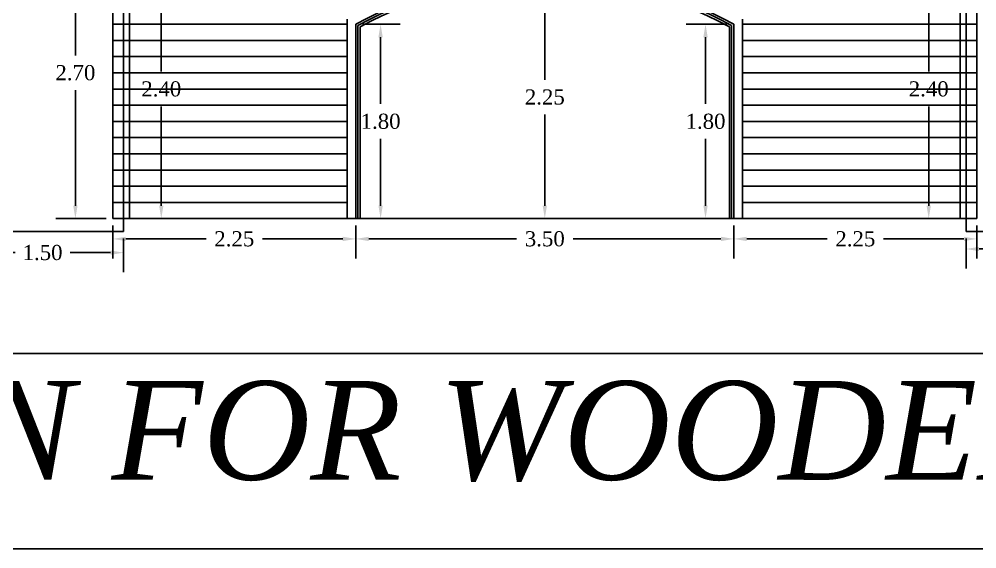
# Model space of a CAD drawing. Header units: inches. Extents: x 86794 to 87086, y 41803 to 41823.
# Drawn here: x 86976.49 to 86985.36, y 41805.02 to 41809.93 of the extents above; entities that cross this region are included whole.
import ezdxf

# ---------------------------------------------------------------- set-up
doc = ezdxf.new("R2010")
doc.units = ezdxf.units.IN
doc.header["$MEASUREMENT"] = 0
doc.styles.get("Standard").update_dxf_attribs({"font": 'times.ttf'})
doc.dimstyles.get("Standard").update_dxf_attribs({"dimtxt": 0.14, "dimasz": 0.12, "dimexe": 0.18, "dimexo": 0.0625, "dimgap": 0.09, "dimtad": 0, "dimtih": 1, "dimtoh": 1, "dimzin": 0, "dimdsep": 46, "dimtxsty": 'Standard', "dimcen": 0.09, "dimadec": 0, "dimazin": 0, "dimtfac": 1, "dimtofl": 0, "dimtmove": 0, "dimatfit": 3, "dimfxl": 1, "dimtolj": 1, "dimtzin": 0, "dimarcsym": 0})

# ---------------------------------------------------------------- blocks, each defined once
blk = doc.blocks.new('*D491')
at = {"color": 0, "lineweight": -2, "ltscale": 0.006, "transparency": 16777216}
for p, q in [((86981.4175, 41810.3293), (86981.535, 41810.3293)), ((86981.355, 41810.2093), (86981.355, 41809.3657)), ((86981.355, 41808.1993), (86981.355, 41809.0429)), ((86981.4175, 41808.0793), (86981.535, 41808.0793))]:
    blk.add_line(p, q, dxfattribs=at)
at = {"color": 0, "ltscale": 0.006, "transparency": 16777216}
for points in [[(86981.335, 41810.2093), (86981.375, 41810.2093), (86981.355, 41810.3293)], [(86981.335, 41808.1993), (86981.375, 41808.1993), (86981.355, 41808.0793)]]:
    blk.add_solid(points, dxfattribs=at)
at = {"layer": 'Defpoints', "color": 0, "ltscale": 0.006, "transparency": 16777216}
for p in [(86981.355, 41810.3293), (86981.355, 41808.0793), (86981.355, 41808.0793)]:
    blk.add_point(p, dxfattribs=at)
at = {"color": 0, "ltscale": 0.006, "transparency": 16777216, "insert": (86981.355, 41809.2043), "char_height": 0.14, "attachment_point": 5}
blk.add_mtext('\\A1;2.25', dxfattribs=at)
blk = doc.blocks.new('*D492')
at = {"color": 0, "lineweight": -2, "ltscale": 0.006, "transparency": 16777216}
for p, q in [((86983.0425, 41809.8793), (86982.663, 41809.8793)), ((86982.843, 41809.7593), (86982.843, 41809.1407)), ((86982.843, 41808.1993), (86982.843, 41808.8179)), ((86983.0425, 41808.0793), (86982.663, 41808.0793))]:
    blk.add_line(p, q, dxfattribs=at)
at = {"color": 0, "ltscale": 0.006, "transparency": 16777216}
for points in [[(86982.823, 41809.7593), (86982.863, 41809.7593), (86982.843, 41809.8793)], [(86982.823, 41808.1993), (86982.863, 41808.1993), (86982.843, 41808.0793)]]:
    blk.add_solid(points, dxfattribs=at)
at = {"layer": 'Defpoints', "color": 0, "ltscale": 0.006, "transparency": 16777216}
for p in [(86983.105, 41809.8793), (86982.843, 41808.0793), (86983.105, 41808.0793)]:
    blk.add_point(p, dxfattribs=at)
at = {"color": 0, "ltscale": 0.006, "transparency": 16777216, "insert": (86982.843, 41808.9793), "char_height": 0.14, "attachment_point": 5}
blk.add_mtext('\\A1;1.80', dxfattribs=at)
blk = doc.blocks.new('*D493')
at = {"color": 0, "lineweight": -2, "ltscale": 0.006, "transparency": 16777216}
for p, q in [((86979.6675, 41809.8793), (86980.0147, 41809.8793)), ((86979.8347, 41809.7593), (86979.8347, 41809.1407)), ((86979.8347, 41808.1993), (86979.8347, 41808.8179)), ((86979.6675, 41808.0793), (86980.0147, 41808.0793))]:
    blk.add_line(p, q, dxfattribs=at)
at = {"color": 0, "ltscale": 0.006, "transparency": 16777216}
for points in [[(86979.8147, 41809.7593), (86979.8547, 41809.7593), (86979.8347, 41809.8793)], [(86979.8147, 41808.1993), (86979.8547, 41808.1993), (86979.8347, 41808.0793)]]:
    blk.add_solid(points, dxfattribs=at)
at = {"layer": 'Defpoints', "color": 0, "ltscale": 0.006, "transparency": 16777216}
for p in [(86979.605, 41809.8793), (86979.605, 41808.0793), (86979.8347, 41808.0793)]:
    blk.add_point(p, dxfattribs=at)
at = {"color": 0, "ltscale": 0.006, "transparency": 16777216, "insert": (86979.8347, 41808.9793), "char_height": 0.14, "attachment_point": 5}
blk.add_mtext('\\A1;1.80', dxfattribs=at)
blk = doc.blocks.new('*D494')
at = {"color": 0, "lineweight": -2, "ltscale": 0.006, "transparency": 16777216}
for p, q in [((86983.105, 41808.0168), (86983.105, 41807.7115)), ((86985.355, 41808.0168), (86985.355, 41807.7115)), ((86983.225, 41807.8915), (86983.9682, 41807.8915)), ((86985.235, 41807.8915), (86984.4919, 41807.8915))]:
    blk.add_line(p, q, dxfattribs=at)
at = {"color": 0, "ltscale": 0.006, "transparency": 16777216}
for points in [[(86983.225, 41807.9115), (86983.225, 41807.8715), (86983.105, 41807.8915)], [(86985.235, 41807.9115), (86985.235, 41807.8715), (86985.355, 41807.8915)]]:
    blk.add_solid(points, dxfattribs=at)
at = {"layer": 'Defpoints', "color": 0, "ltscale": 0.006, "transparency": 16777216}
for p in [(86983.105, 41808.0793), (86985.355, 41808.0793), (86985.355, 41807.8915)]:
    blk.add_point(p, dxfattribs=at)
at = {"color": 0, "ltscale": 0.006, "transparency": 16777216, "insert": (86984.23, 41807.8915), "char_height": 0.14, "attachment_point": 5}
blk.add_mtext('\\A1;2.25', dxfattribs=at)
blk = doc.blocks.new('*D495')
at = {"color": 0, "lineweight": -2, "ltscale": 0.006, "transparency": 16777216}
for p, q in [((86977.355, 41808.0168), (86977.355, 41807.7115)), ((86979.605, 41808.0168), (86979.605, 41807.7115)), ((86977.475, 41807.8915), (86978.2182, 41807.8915)), ((86979.485, 41807.8915), (86978.7419, 41807.8915))]:
    blk.add_line(p, q, dxfattribs=at)
at = {"color": 0, "ltscale": 0.006, "transparency": 16777216}
for points in [[(86977.475, 41807.9115), (86977.475, 41807.8715), (86977.355, 41807.8915)], [(86979.485, 41807.9115), (86979.485, 41807.8715), (86979.605, 41807.8915)]]:
    blk.add_solid(points, dxfattribs=at)
at = {"layer": 'Defpoints', "color": 0, "ltscale": 0.006, "transparency": 16777216}
for p in [(86977.355, 41808.0793), (86979.605, 41808.0793), (86977.355, 41807.8915)]:
    blk.add_point(p, dxfattribs=at)
at = {"color": 0, "ltscale": 0.006, "transparency": 16777216, "insert": (86978.48, 41807.8915), "char_height": 0.14, "attachment_point": 5}
blk.add_mtext('\\A1;2.25', dxfattribs=at)
blk = doc.blocks.new('*D496')
at = {"color": 0, "lineweight": -2, "ltscale": 0.006, "transparency": 16777216}
for p, q in [((86979.605, 41808.0168), (86979.605, 41807.7115)), ((86983.105, 41808.0168), (86983.105, 41807.7115)), ((86979.725, 41807.8915), (86981.092, 41807.8915)), ((86982.985, 41807.8915), (86981.618, 41807.8915))]:
    blk.add_line(p, q, dxfattribs=at)
at = {"color": 0, "ltscale": 0.006, "transparency": 16777216}
for points in [[(86979.725, 41807.9115), (86979.725, 41807.8715), (86979.605, 41807.8915)], [(86982.985, 41807.9115), (86982.985, 41807.8715), (86983.105, 41807.8915)]]:
    blk.add_solid(points, dxfattribs=at)
at = {"layer": 'Defpoints', "color": 0, "ltscale": 0.006, "transparency": 16777216}
for p in [(86979.605, 41808.0793), (86983.105, 41808.0793), (86983.105, 41807.8915)]:
    blk.add_point(p, dxfattribs=at)
at = {"color": 0, "ltscale": 0.006, "transparency": 16777216, "insert": (86981.355, 41807.8915), "char_height": 0.14, "attachment_point": 5}
blk.add_mtext('\\A1;3.50', dxfattribs=at)
blk = doc.blocks.new('*D512')
at = {"color": 0, "lineweight": -2, "ltscale": 0.006, "transparency": 16777216}
for p, q in [((86977.2925, 41810.7793), (86976.829, 41810.7793)), ((86977.009, 41810.6593), (86977.009, 41809.5907)), ((86977.009, 41808.1993), (86977.009, 41809.2679)), ((86977.2925, 41808.0793), (86976.829, 41808.0793))]:
    blk.add_line(p, q, dxfattribs=at)
at = {"color": 0, "ltscale": 0.006, "transparency": 16777216}
for points in [[(86976.989, 41810.6593), (86977.029, 41810.6593), (86977.009, 41810.7793)], [(86976.989, 41808.1993), (86977.029, 41808.1993), (86977.009, 41808.0793)]]:
    blk.add_solid(points, dxfattribs=at)
at = {"layer": 'Defpoints', "color": 0, "ltscale": 0.006, "transparency": 16777216}
for p in [(86977.355, 41810.7793), (86977.009, 41808.0793), (86977.355, 41808.0793)]:
    blk.add_point(p, dxfattribs=at)
at = {"color": 0, "ltscale": 0.006, "transparency": 16777216, "insert": (86977.009, 41809.4293), "char_height": 0.14, "attachment_point": 5}
blk.add_mtext('\\A1;2.70', dxfattribs=at)
blk = doc.blocks.new('*D517')
at = {"color": 0, "lineweight": -2, "ltscale": 0.006, "transparency": 16777216}
for p, q in [((86985.4175, 41812.829), (86985.962, 41812.829)), ((86985.782, 41812.709), (86985.782, 41810.6156)), ((86985.782, 41808.1993), (86985.782, 41810.2927)), ((86985.4175, 41808.0793), (86985.962, 41808.0793))]:
    blk.add_line(p, q, dxfattribs=at)
at = {"color": 0, "ltscale": 0.006, "transparency": 16777216}
for points in [[(86985.762, 41812.709), (86985.802, 41812.709), (86985.782, 41812.829)], [(86985.762, 41808.1993), (86985.802, 41808.1993), (86985.782, 41808.0793)]]:
    blk.add_solid(points, dxfattribs=at)
at = {"layer": 'Defpoints', "color": 0, "ltscale": 0.006, "transparency": 16777216}
for p in [(86985.355, 41812.829), (86985.355, 41808.0793), (86985.782, 41808.0793)]:
    blk.add_point(p, dxfattribs=at)
at = {"color": 0, "ltscale": 0.006, "transparency": 16777216, "insert": (86985.782, 41810.4542), "char_height": 0.14, "attachment_point": 5}
blk.add_mtext('\\A1;4.75', dxfattribs=at)
blk = doc.blocks.new('*D530')
at = {"color": 0, "lineweight": -2, "ltscale": 0.006, "transparency": 16777216}
for p, q in [((86977.5725, 41810.4793), (86977.984, 41810.4793)), ((86977.804, 41810.3593), (86977.804, 41809.4407)), ((86977.804, 41808.1993), (86977.804, 41809.1179)), ((86977.5725, 41808.0793), (86977.984, 41808.0793))]:
    blk.add_line(p, q, dxfattribs=at)
at = {"color": 0, "ltscale": 0.006, "transparency": 16777216}
for points in [[(86977.784, 41810.3593), (86977.824, 41810.3593), (86977.804, 41810.4793)], [(86977.784, 41808.1993), (86977.824, 41808.1993), (86977.804, 41808.0793)]]:
    blk.add_solid(points, dxfattribs=at)
at = {"layer": 'Defpoints', "color": 0, "ltscale": 0.006, "transparency": 16777216}
for p in [(86977.51, 41810.4793), (86977.51, 41808.0793), (86977.804, 41808.0793)]:
    blk.add_point(p, dxfattribs=at)
at = {"color": 0, "ltscale": 0.006, "transparency": 16777216, "insert": (86977.804, 41809.2793), "char_height": 0.14, "attachment_point": 5}
blk.add_mtext('\\A1;2.40', dxfattribs=at)
blk = doc.blocks.new('*D531')
at = {"color": 0, "lineweight": -2, "ltscale": 0.006, "transparency": 16777216}
for p, q in [((86985.1375, 41810.4793), (86984.7293, 41810.4793)), ((86984.9093, 41810.3593), (86984.9093, 41809.4407)), ((86984.9093, 41808.1993), (86984.9093, 41809.1179)), ((86985.1375, 41808.0793), (86984.7293, 41808.0793))]:
    blk.add_line(p, q, dxfattribs=at)
at = {"color": 0, "ltscale": 0.006, "transparency": 16777216}
for points in [[(86984.8893, 41810.3593), (86984.9293, 41810.3593), (86984.9093, 41810.4793)], [(86984.8893, 41808.1993), (86984.9293, 41808.1993), (86984.9093, 41808.0793)]]:
    blk.add_solid(points, dxfattribs=at)
at = {"layer": 'Defpoints', "color": 0, "ltscale": 0.006, "transparency": 16777216}
for p in [(86985.2, 41810.4793), (86984.9093, 41808.0793), (86985.2, 41808.0793)]:
    blk.add_point(p, dxfattribs=at)
at = {"color": 0, "ltscale": 0.006, "transparency": 16777216, "insert": (86984.9093, 41809.2793), "char_height": 0.14, "attachment_point": 5}
blk.add_mtext('\\A1;2.40', dxfattribs=at)
blk = doc.blocks.new('*D532')
at = {"color": 0, "lineweight": -2, "ltscale": 0.006, "transparency": 16777216}
for p, q in [((86975.955, 41807.8968), (86975.955, 41807.5843)), ((86977.455, 41807.8968), (86977.455, 41807.5843)), ((86976.075, 41807.7643), (86976.4499, 41807.7643)), ((86977.335, 41807.7643), (86976.9601, 41807.7643))]:
    blk.add_line(p, q, dxfattribs=at)
at = {"color": 0, "ltscale": 0.006, "transparency": 16777216}
for points in [[(86976.075, 41807.7843), (86976.075, 41807.7443), (86975.955, 41807.7643)], [(86977.335, 41807.7843), (86977.335, 41807.7443), (86977.455, 41807.7643)]]:
    blk.add_solid(points, dxfattribs=at)
at = {"layer": 'Defpoints', "color": 0, "ltscale": 0.006, "transparency": 16777216}
for p in [(86975.955, 41807.9593), (86977.455, 41807.9593), (86977.455, 41807.7643)]:
    blk.add_point(p, dxfattribs=at)
at = {"color": 0, "ltscale": 0.006, "transparency": 16777216, "insert": (86976.705, 41807.7643), "char_height": 0.14, "attachment_point": 5}
blk.add_mtext('\\A1;1.50', dxfattribs=at)
blk = doc.blocks.new('*D533')
at = {"color": 0, "lineweight": -2, "ltscale": 0.006, "transparency": 16777216}
for p, q in [((86985.255, 41807.8968), (86985.255, 41807.6183)), ((86986.755, 41807.8968), (86986.755, 41807.6183)), ((86985.375, 41807.7983), (86985.7499, 41807.7983)), ((86986.635, 41807.7983), (86986.2601, 41807.7983))]:
    blk.add_line(p, q, dxfattribs=at)
at = {"color": 0, "ltscale": 0.006, "transparency": 16777216}
for points in [[(86985.375, 41807.8183), (86985.375, 41807.7783), (86985.255, 41807.7983)], [(86986.635, 41807.8183), (86986.635, 41807.7783), (86986.755, 41807.7983)]]:
    blk.add_solid(points, dxfattribs=at)
at = {"layer": 'Defpoints', "color": 0, "ltscale": 0.006, "transparency": 16777216}
for p in [(86985.255, 41807.9593), (86986.755, 41807.9593), (86986.755, 41807.7983)]:
    blk.add_point(p, dxfattribs=at)
at = {"color": 0, "ltscale": 0.006, "transparency": 16777216, "insert": (86986.005, 41807.7983), "char_height": 0.14, "attachment_point": 5}
blk.add_mtext('\\A1;1.50', dxfattribs=at)
blk = doc.blocks.new('*D534')
at = {"color": 0, "lineweight": -2, "ltscale": 0.006, "transparency": 16777216}
for p, q in [((86985.4175, 41815.2793), (86987.745, 41815.2793)), ((86987.565, 41815.1593), (86987.565, 41811.8407)), ((86987.565, 41808.1993), (86987.565, 41811.5179)), ((86985.4175, 41808.0793), (86987.745, 41808.0793))]:
    blk.add_line(p, q, dxfattribs=at)
at = {"color": 0, "ltscale": 0.006, "transparency": 16777216}
for points in [[(86987.545, 41815.1593), (86987.585, 41815.1593), (86987.565, 41815.2793)], [(86987.545, 41808.1993), (86987.585, 41808.1993), (86987.565, 41808.0793)]]:
    blk.add_solid(points, dxfattribs=at)
at = {"layer": 'Defpoints', "color": 0, "ltscale": 0.006, "transparency": 16777216}
for p in [(86985.355, 41815.2793), (86985.355, 41808.0793), (86987.565, 41808.0793)]:
    blk.add_point(p, dxfattribs=at)
at = {"color": 0, "ltscale": 0.006, "transparency": 16777216, "insert": (86987.565, 41811.6793), "char_height": 0.14, "attachment_point": 5}
blk.add_mtext('\\A1;7.20', dxfattribs=at)

msp = doc.modelspace()

# ---------------------------------------------------------------- linework, layer by layer
at = {"ltscale": 0.006}
for p, q in [((86977.455, 41812.8468), (86977.455, 41808.0793)), ((86977.51, 41812.8566), (86977.51, 41808.0793)), ((86985.2, 41812.8566), (86985.2, 41808.0793)), ((86985.255, 41812.8468), (86985.255, 41808.0793)), ((86977.355, 41812.829), (86977.355, 41808.0793)), ((86985.355, 41812.829), (86985.355, 41808.0793)), ((86979.525, 41809.9262), (86979.525, 41808.0793)), ((86983.185, 41809.9262), (86983.185, 41808.0793)), ((86977.355, 41809.8793), (86979.525, 41809.8793)), ((86979.605, 41809.8793), (86979.605, 41808.0793)), ((86979.625, 41809.8674), (86979.625, 41808.0793)), ((86979.645, 41809.8556), (86979.645, 41808.0793)), ((86983.065, 41809.8556), (86983.065, 41808.0793)), ((86983.085, 41809.8674), (86983.085, 41808.0793)), ((86983.105, 41809.8793), (86983.105, 41808.0793)), ((86983.185, 41809.8793), (86985.355, 41809.8793)), ((86977.355, 41809.7293), (86979.525, 41809.7293)), ((86983.185, 41809.7293), (86985.355, 41809.7293)), ((86977.355, 41809.5793), (86979.525, 41809.5793)), ((86983.185, 41809.5793), (86985.355, 41809.5793)), ((86977.355, 41809.4293), (86979.525, 41809.4293)), ((86983.185, 41809.4293), (86985.355, 41809.4293)), ((86977.355, 41809.2793), (86979.525, 41809.2793)), ((86983.185, 41809.2793), (86985.355, 41809.2793)), ((86977.355, 41809.1293), (86979.525, 41809.1293)), ((86983.185, 41809.1293), (86985.355, 41809.1293)), ((86977.355, 41808.9793), (86979.525, 41808.9793)), ((86983.185, 41808.9793), (86985.355, 41808.9793)), ((86977.355, 41808.8293), (86979.525, 41808.8293)), ((86983.185, 41808.8293), (86985.355, 41808.8293)), ((86977.355, 41808.6793), (86979.525, 41808.6793)), ((86983.185, 41808.6793), (86985.355, 41808.6793)), ((86977.355, 41808.5293), (86979.525, 41808.5293)), ((86983.185, 41808.5293), (86985.355, 41808.5293)), ((86977.355, 41808.3793), (86979.525, 41808.3793)), ((86983.185, 41808.3793), (86985.355, 41808.3793)), ((86977.355, 41808.2293), (86979.525, 41808.2293)), ((86983.185, 41808.2293), (86985.355, 41808.2293)), ((86977.355, 41808.0793), (86985.355, 41808.0793)), ((86977.455, 41808.0793), (86977.455, 41807.9593)), ((86985.255, 41808.0793), (86985.255, 41807.9593)), ((86975.955, 41807.9593), (86977.455, 41807.9593)), ((86986.755, 41807.9593), (86985.255, 41807.9593))]:
    msp.add_line(p, q, dxfattribs=at)
for p, q in [((86991.3117, 41806.8314), (86966.2607, 41806.8314)), ((86991.3117, 41805.0222), (86966.2607, 41805.0222))]:
    msp.add_line(p, q)
for radius, start, end in [(3.6278, 61.15845, 118.84155), (3.6078, 61.34597, 118.65403), (3.5878, 61.53524, 118.46476)]:
    msp.add_arc((86981.355, 41806.7015), radius, start, end, dxfattribs=at)

# ---------------------------------------------------------------- texts
at = {"insert": (86969.4421, 41806.5765), "char_height": 0.914246, "width": 28.414616, "attachment_point": 1}
msp.add_mtext('{\\fTimes New Roman|b0|i1|c0|p18;AL HUSSAIN FOR WOODEN HOUSE}', dxfattribs=at)

# ---------------------------------------------------------------- dimensions: what is measured, and where the dimension line sits
at = {"ltscale": 0.006}
for base, p1, p2, picture, middle in [((86987.565, 41808.0793), (86985.355, 41815.2793), (86985.355, 41808.0793), '*D534', (86987.565, 41811.6793)), ((86985.782, 41808.0793), (86985.355, 41812.829), (86985.355, 41808.0793), '*D517', (86985.782, 41810.4542)), ((86977.009, 41808.0793), (86977.355, 41810.7793), (86977.355, 41808.0793), '*D512', (86977.009, 41809.4293)), ((86977.804, 41808.0793), (86977.51, 41810.4793), (86977.51, 41808.0793), '*D530', (86977.804, 41809.2793)), ((86984.9093, 41808.0793), (86985.2, 41810.4793), (86985.2, 41808.0793), '*D531', (86984.9093, 41809.2793)), ((86981.355, 41808.0793), (86981.355, 41810.3293), (86981.355, 41808.0793), '*D491', (86981.355, 41809.2043)), ((86979.8347, 41808.0793), (86979.605, 41809.8793), (86979.605, 41808.0793), '*D493', (86979.8347, 41808.9793)), ((86982.843, 41808.0793), (86983.105, 41809.8793), (86983.105, 41808.0793), '*D492', (86982.843, 41808.9793))]:
    dim = msp.add_linear_dim(base=base, p1=p1, p2=p2, angle=90, dimstyle='Standard', dxfattribs=at)
    dim.commit()
    dim.dimension.update_dxf_attribs({"geometry": picture, "text_midpoint": middle})
for base, p1, p2, picture, middle in [((86977.355, 41807.8915), (86979.605, 41808.0793), (86977.355, 41808.0793), '*D495', (86978.48, 41807.8915)), ((86983.105, 41807.8915), (86979.605, 41808.0793), (86983.105, 41808.0793), '*D496', (86981.355, 41807.8915)), ((86985.355, 41807.8915), (86983.105, 41808.0793), (86985.355, 41808.0793), '*D494', (86984.23, 41807.8915)), ((86977.455, 41807.7643), (86975.955, 41807.9593), (86977.455, 41807.9593), '*D532', (86976.705, 41807.7643)), ((86986.755, 41807.7983), (86985.255, 41807.9593), (86986.755, 41807.9593), '*D533', (86986.005, 41807.7983))]:
    dim = msp.add_linear_dim(base=base, p1=p1, p2=p2, dimstyle='Standard', dxfattribs=at)
    dim.commit()
    dim.dimension.update_dxf_attribs({"geometry": picture, "text_midpoint": middle})

doc.saveas('drawing.dxf')
